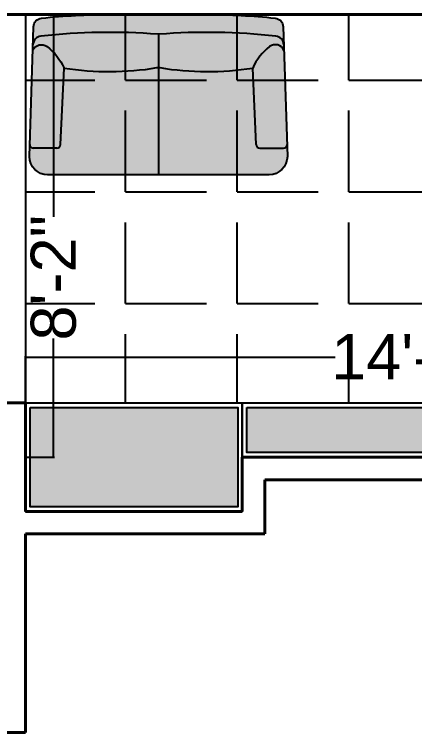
# Model space of a CAD drawing. Header units: inches. Extents: x 547 to 1628, y -123 to 254.
# Drawn here: x 1188.2 to 1276.9, y -119.7 to 39.3 of the extents above; entities that cross this region are included whole.
import ezdxf

# ---------------------------------------------------------------- set-up
doc = ezdxf.new("R2010")
doc.units = ezdxf.units.IN
doc.header["$MEASUREMENT"] = 0
doc.layers.add('Furniture', color=253, linetype='Continuous')
doc.layers.add('Wall', color=7, linetype='Continuous', lineweight=40)
doc.styles.get("Standard").update_dxf_attribs({"font": 'arial.ttf'})
doc.dimstyles.new('Inch feet', dxfattribs={"dimtxt": 10, "dimasz": 0.18, "dimexe": 0.1875, "dimexo": 0.0625, "dimgap": 0.1875, "dimtad": 0, "dimdec": 4, "dimzin": 0, "dimdsep": 46, "dimlunit": 4, "dimtxsty": 'Standard', "dimcen": 0.09, "dimadec": 0, "dimazin": 0, "dimtfac": 1, "dimtdec": 4, "dimtofl": 0, "dimtmove": 0, "dimatfit": 3, "dimfxl": 1, "dimtolj": 1, "dimtzin": 0, "dimarcsym": 0})

# ---------------------------------------------------------------- blocks, each defined once
blk = doc.blocks.new('*D25')
at = {"layer": 'Defpoints', "color": 0, "transparency": 16777216}
for p in [(1185.653042389993, 39.2793858108411), (1196.846066668104, 39.2793858108411), (1190.653042389993, -58.72061418916179)]:
    blk.add_point(p, dxfattribs=at)
at = {"layer": 'Furniture', "color": 0, "lineweight": -2, "transparency": 16777216}
for p, q in [((1185.715542389993, 39.2793858108411), (1197.033566668104, 39.2793858108411)), ((1196.846066668104, 39.0993858108411), (1196.846066668104, -5.514409959072496)), ((1196.846066668104, -58.54061418916179), (1196.846066668104, -32.48559004092788)), ((1190.715542389993, -58.72061418916179), (1197.033566668104, -58.72061418916179))]:
    blk.add_line(p, q, dxfattribs=at)
at = {"layer": 'Furniture', "color": 0, "transparency": 16777216}
for points in [[(1196.816066668104, 39.0993858108411), (1196.876066668104, 39.0993858108411), (1196.846066668104, 39.2793858108411)], [(1196.816066668104, -58.54061418916179), (1196.876066668104, -58.54061418916179), (1196.846066668104, -58.72061418916179)]]:
    blk.add_solid(points, dxfattribs=at)
at = {"layer": 'Furniture', "color": 0, "transparency": 16777216, "insert": (1196.846066668104, -19), "char_height": 10, "attachment_point": 5, "rotation": 90}
blk.add_mtext('\\A1;8\'-2"', dxfattribs=at)
blk = doc.blocks.new('*D26')
at = {"layer": 'Defpoints', "color": 0, "transparency": 16777216}
for p in [(1361.653042389993, -36.54730236483374), (1190.653042389993, -46.72061418916297), (1361.653042389993, -46.72061418916127)]:
    blk.add_point(p, dxfattribs=at)
at = {"layer": 'Furniture', "color": 0, "lineweight": -2, "transparency": 16777216}
for p, q in [((1190.653042389993, -46.65811418916297), (1190.653042389993, -36.35980236483374)), ((1190.833042389993, -36.54730236483374), (1259.26022178972, -36.54730236483374)), ((1361.473042389993, -36.54730236483374), (1293.045862990266, -36.54730236483374)), ((1361.653042389993, -46.65811418916127), (1361.653042389993, -36.35980236483374))]:
    blk.add_line(p, q, dxfattribs=at)
at = {"layer": 'Furniture', "color": 0, "transparency": 16777216}
for points in [[(1190.833042389993, -36.51730236483374), (1190.833042389993, -36.57730236483374), (1190.653042389993, -36.54730236483374)], [(1361.473042389993, -36.51730236483374), (1361.473042389993, -36.57730236483374), (1361.653042389993, -36.54730236483374)]]:
    blk.add_solid(points, dxfattribs=at)
at = {"layer": 'Furniture', "color": 0, "transparency": 16777216, "insert": (1276.153042389993, -36.54730236483374), "char_height": 10, "attachment_point": 5}
blk.add_mtext('\\A1;14\'-3"', dxfattribs=at)
blk = doc.blocks.new('dad22121')
h = blk.add_hatch(color=254)
edge = h.paths.add_edge_path()
edge.add_line((622.1020491434319, -900), (-622.1020491421514, -900))
edge.add_arc((-619.9803540016932, -794.9794796167129), 105.0419501525246, 181.1807468974164, 268.84262959426053, ccw=False)
edge.add_line((-724.9999999993597, -797.1440226101113), (-701.2407856043574, -68.4274961748597))
edge.add_arc((-651.2611812813223, -69.85548486980964), 50.00000000000055, 96.04144833626941, 178.3634229583763, ccw=False)
edge.add_arc((-274.9999999993331, -3624.999999999951), 3624.999999999951, 90.0000000000004, 96.041448336278, ccw=False)
edge.add_line((-274.9999999993597, 0), (275.0000000006403, 0))
edge.add_arc((275.0000000006128, -3624.999999999968), 3624.999999999968, 83.958551663722, 89.9999999999996, ccw=False)
edge.add_arc((651.2611812826026, -69.85548486980987), 50.00000000000079, 1.636577041623923, 83.95855166373042, ccw=False)
edge.add_line((701.2407856056379, -68.4274961748597), (725.0000000006403, -797.1440226101113))
edge.add_arc((619.9803540029745, -794.9794796167137), 105.0419501525238, 271.157370405739, 358.81925310258396, ccw=False)
at = {"color": 0, "linetype": 'ByBlock'}
for p, q in [((5.820766091346741e-11, -110.5926158753282), (4.365574568510056e-10, -900)), ((-549.9999999993597, -730), (-529.9999999993597, -300)), ((550.0000000006403, -730), (530.0000000006403, -300)), ((-569.9999999993597, -750), (-702.8001958053646, -750)), ((570.0000000006403, -750), (702.8001958066452, -750))]:
    blk.add_line(p, q, dxfattribs=at)
blk.add_lwpolyline([(622.1020491434319, -900), (-622.1020491421514, -900, -0.4023111055813555), (-724.9999999993597, -797.1440226101113), (-701.2407856043574, -68.4274961748597, -0.3754867891167514), (-656.5235754251189, -20.13318395889655, -0.02636689892360843), (-274.9999999993597, 0), (275.0000000006403, 0, -0.02636689892360831), (656.5235754263995, -20.13318395889655, -0.375486789116749), (701.2407856056379, -68.4274961748597), (725.0000000006403, -797.1440226101113, -0.4023111055813599)], format="xyb", close=True, dxfattribs=at)
for points in [[(704.5251146457449, -169.160828935157, 0.3731986370762984), (660.0128444095753, -121.0893119772372, 0.04664402953269949), (3.846153846767265, -110.4444674015394, -0.03851860318400968), (-3.846153845486697, -110.4444674015394, 0.04664402953269854), (-660.0128444082948, -121.0893119772372, 0.3731986370762985), (-704.5251146444643, -169.160828935157)], [(-705.573785162167, -201.3244991782994, -0.4935908991952783), (-624.9999999993597, -180, -0.1220350289737139), (-529.9999999993597, -300, 0.6438126311632374)], [(705.5737851634476, -201.3244991782994, 0.4935908991952861), (625.0000000006403, -180, 0.1220350289737139), (530.0000000006403, -300, -0.6438126311632374)], [(-529.9999999993597, -300, 0.08027653696760437), (-8.15721171606856, -298.0862712522649, -0.08212224467000558), (8.157211717349128, -298.0862712522649, 0.08027653696760392), (530.0000000006403, -300)]]:
    blk.add_lwpolyline(points, format="xyb", dxfattribs=at)
for centre, start, end in [((-702.8001958053646, -730), 178.1325788594552, 270), ((-569.9999999993597, -730), 270, 0), ((570.0000000006403, -730), 180, 270), ((702.8001958066452, -730), 270, 1.867421140544821)]:
    blk.add_arc(centre, 20, start, end, dxfattribs=at)

msp = doc.modelspace()

# ---------------------------------------------------------------- hatches: boundary and pattern name
at = {"layer": 'Furniture'}
h = msp.add_hatch(dxfattribs=at)
h.set_pattern_fill('ANGLE', color=256, scale=90, style=0)
h.set_pattern_definition([(0, (0, 0), (0, 24.75), [18, -6.75]), (90, (0, 0), (-24.75, 1.51550041394485e-15), [18, -6.75])])
h.paths.add_polyline_path([(1361.653042389993, 39.2793858108371), (1190.653042389993, 39.27938581083709), (1190.653042389993, -46.72061418916297), (1361.653042389993, -46.72061418916296)])
at = {"layer": 'Wall'}
msp.add_hatch(color=254, dxfattribs=at).paths.add_polyline_path([(1191.653042389993, -47.72061418916297), (1237.653042389993, -47.72061418916297), (1237.653042389993, -69.72061418916297), (1191.653042389993, -69.72061418916297)])
h = msp.add_hatch(color=254, dxfattribs=at)
edge = h.paths.add_edge_path()
edge.add_line((1239.653042389993, -47.72061418916297), (1309.653042389993, -47.72061418916297))
edge.add_arc((1309.653042389993, -58.72061418916297), 11, 5.21590857045652, 90, ccw=False)
edge.add_line((1320.607493540096, -57.72061418916251), (1239.653042389993, -57.7206141891625))
edge.add_line((1239.653042389993, -57.7206141891625), (1239.653042389993, -47.72061418916297))

# ---------------------------------------------------------------- linework, layer by layer
at = {"layer": 'Furniture'}
for points in [[(1361.653042389993, 39.2793858108371), (1190.653042389993, 39.27938581083709), (1190.653042389993, -46.72061418916297), (1361.653042389993, -46.72061418916296)], [(1190.653042389993, -46.72061418916297), (1238.653042389993, -46.72061418916297), (1238.653042389993, -70.72061418916297), (1190.653042389993, -70.72061418916297)], [(1191.653042389993, -47.72061418916297), (1237.653042389993, -47.72061418916297), (1237.653042389993, -69.72061418916297), (1191.653042389993, -69.72061418916297)]]:
    msp.add_lwpolyline(points, close=True, dxfattribs=at)
for points in [[(1238.653042389993, -46.72061418916297), (1309.653042389993, -46.72061418916297, -0.414213562373095), (1321.653042389993, -58.72061418916297), (1321.653042389993, -58.7206141891625), (1238.653042389993, -58.7206141891625)], [(1239.653042389993, -47.72061418916297), (1309.653042389993, -47.72061418916297, -0.3877945824087887), (1320.607493540096, -57.72061418916251), (1239.653042389993, -57.7206141891625)]]:
    msp.add_lwpolyline(points, format="xyb", close=True, dxfattribs=at)
at = {"layer": 'Wall'}
for p, q in [((1361.653042389993, 39.2793858108371), (1185.653042389993, 39.2793858108371)), ((1190.653042389993, -46.72061418916297), (1185.653042389993, -46.72061418916297)), ((1190.653042389993, -70.72061418916297), (1190.653042389993, -46.72061418916297)), ((1321.653042389993, -58.72061418916287), (1238.653042389993, -58.72061418916294)), ((1238.653042389993, -70.72061418916297), (1238.653042389993, -58.72061418916298)), ((1316.653042389993, -63.72061418916292), (1243.653042389993, -63.72061418916291)), ((1243.653042389993, -75.72061418916292), (1243.653042389994, -63.72061418916291)), ((1238.653042389993, -70.72061418916293), (1190.653042389993, -70.72061418916297)), ((1190.653042389993, -119.7206141891629), (1190.653042389993, -75.72061418916297)), ((1243.653042389993, -75.72061418916293), (1190.653042389993, -75.72061418916297)), ((1190.653042389993, -119.720614189163), (598.6530423899932, -119.7206141891629))]:
    msp.add_line(p, q, dxfattribs=at)

# ---------------------------------------------------------------- block references
at = {"layer": 'Furniture', "xscale": 0.03944444444444446, "yscale": 0.03944444444444446, "zscale": 0.03944444444444446}
msp.add_blockref('dad22121', (1220.074885809463, 39.27938581083708), dxfattribs=at)

# ---------------------------------------------------------------- dimensions: what is measured, and where the dimension line sits
at = {"layer": 'Furniture'}
dim = msp.add_linear_dim(base=(1196.846066668104, 39.2793858108411), p1=(1190.653042389993, -58.72061418916179), p2=(1185.653042389993, 39.2793858108411), angle=90, dimstyle='Inch feet', dxfattribs=at)
dim.commit()
dim.dimension.update_dxf_attribs({"geometry": '*D25', "text_midpoint": (1196.846066668104, -19), "dimtype": 128})
dim = msp.add_linear_dim(base=(1361.653042389993, -36.54730236483374), p1=(1190.653042389993, -46.72061418916297), p2=(1361.653042389993, -46.72061418916127), dimstyle='Inch feet', dxfattribs=at)
dim.commit()
dim.dimension.update_dxf_attribs({"geometry": '*D26', "text_midpoint": (1276.153042389993, -36.54730236483374)})

doc.saveas('drawing.dxf')
